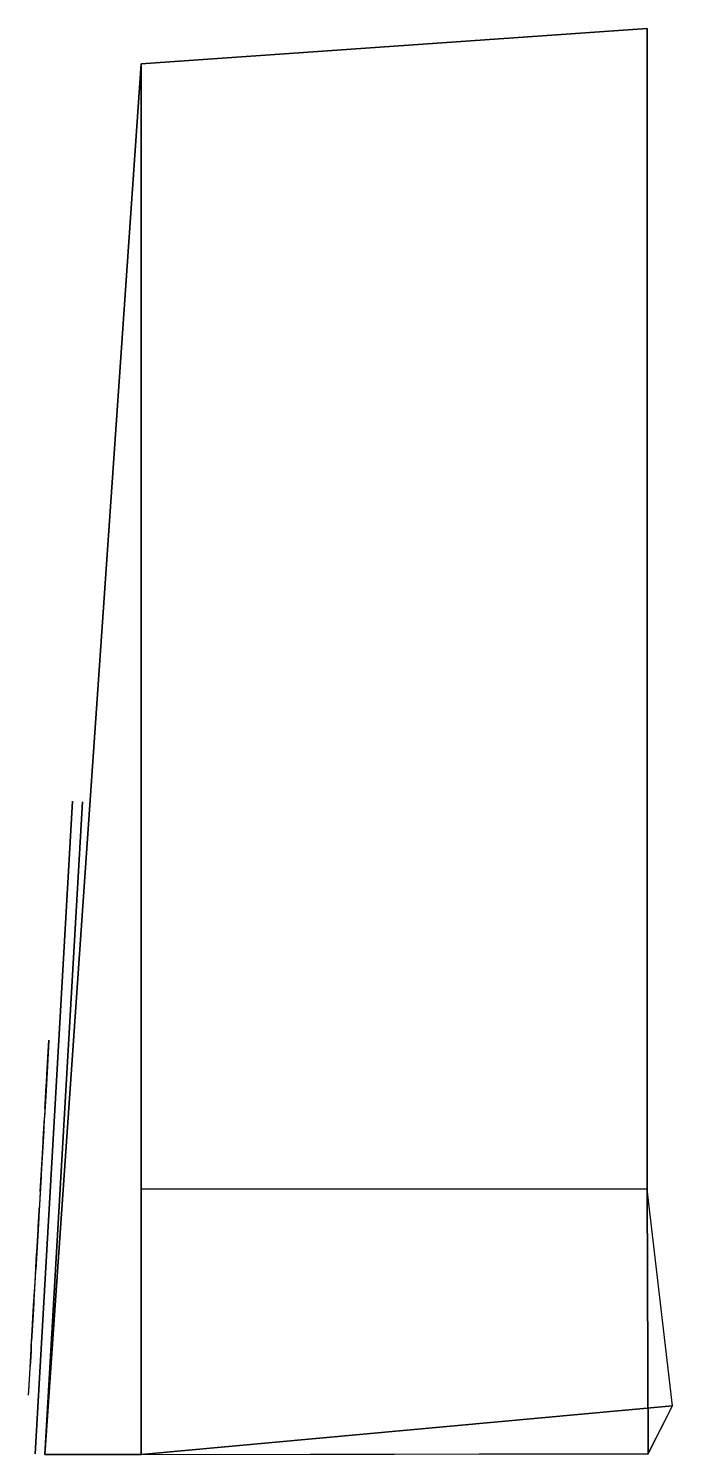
# Model space of a CAD drawing. Header units: millimetres. Extents: x -25.6 to 1, y -29 to 30.
import ezdxf

# ---------------------------------------------------------------- set-up
doc = ezdxf.new("R2010")
doc.units = ezdxf.units.MM
for name, color, linetype in [('AUXILIAR', 1, 'CONTINUOUS'), ('CINZA', 9, 'CONTINUOUS'), ('PRETO', 28, 'CONTINUOUS')]:
    doc.layers.add(name, color=color, linetype=linetype)

msp = doc.modelspace()

# ---------------------------------------------------------------- linework, layer by layer
at = {"layer": 'AUXILIAR'}
for points in [[(0, 29.958, 8.8), (0, 29.958, -8.8), (-20.926, 28.494, -8.8), (-20.926, 28.494, 8.8)], [(-20.926, 28.494, 8.8), (0, 29.958, 8.8), (0, -18.04, 8.8), (-20.926, -18.04, 8.8)], [(-20.926, 28.494, -8.8), (0, 29.958, -8.8), (0, -18.04, -8.8), (-20.926, -18.04, -8.8)], [(0, -18.04, 8.8), (0, -18.04, -8.8), (0, 29.958, -8.8), (0, 29.958, 8.8)], [(-20.926, 28.494, -7.4), (-20.926, 28.494, 7.4), (-24.9, -29.011, 7.4), (-24.9, -29.011, -7.4)], [(-20.926, 28.494, 7.4), (-24.9, -29.011, 7.4), (-20.926, -29.011, 7.4), (-20.926, -0.258, 7.4)], [(-20.926, 28.494, -7.4), (-24.9, -29.011, -7.4), (-20.926, -29.011, -7.4), (-20.926, -0.258, -7.4)], [(-20.926, -29.011, -8.8), (-20.926, 28.494, -8.8), (-20.926, 28.494, 8.8), (-20.926, -29.011, 8.8)], [(-20.926, -29.011, 7.4), (-20.926, -29.011, -7.4), (-20.926, 28.494, -7.4), (-20.926, 28.494, 7.4)], [(-20.926, -18.04, 8.8), (-20.926, -29.011, 8.8), (0.031, -28.977, 8.8), (0, -18.04, 8.8)], [(-20.926, -18.04, -8.8), (-20.926, -29.011, -8.8), (1.04, -27.003, -8.8), (0, -18.04, -8.8)], [(0, -18.04, 8.8), (0.031, -28.977, 8.8), (1.04, -27.003, -8.8), (0, -18.04, -8.8)], [(0.031, -28.985, 8.8), (1.04, -27.003, -8.8), (-20.926, -29.011, -8.8), (-20.926, -29.011, 8.8)], [(-20.926, -29.011, -7.4), (-24.9, -29.011, -7.4), (-24.9, -29.011, 7.4), (-20.926, -29.011, 7.4)]]:
    msp.add_3dface(points, dxfattribs=at)
at = {"layer": 'CINZA'}
for points in [[(-24.811, -13.213, 2.773), (-24.879, -14.387, 2.773), (-24.802, -13.051, -1.445), (-24.734, -11.871, -1.445)], [(-25.026, -16.966, 2.773), (-25.094, -18.14, 2.773), (-25.017, -16.801, -1.445), (-24.949, -15.621, -1.445)], [(-25.212, -20.207, 1.627), (-25.28, -21.381, 1.627), (-25.224, -20.407, -1.445), (-25.156, -19.227, -1.445)], [(-25.297, -21.68, 1.627), (-25.364, -22.86, 1.627), (-25.308, -21.884, -1.445), (-25.241, -20.704, -1.445)]]:
    msp.add_3dface(points, dxfattribs=at)
for points, invisible_edges in [([(-24.856, -13.989, -0.569), (-24.832, -13.582, -0.182), (-24.822, -13.399, -1.376), (-24.877, -14.363, -1.568)], 10), ([(-24.853, -13.938, 0.601), (-24.832, -13.582, -0.182), (-24.825, -13.45, -0.182), (-24.854, -13.965, 1.429)], 10), ([(-24.825, -13.45, -0.182), (-24.832, -13.582, -0.182), (-24.822, -13.399, -1.376), (-24.806, -13.126, -1.208)], 3), ([(-24.874, -14.303, -0.422), (-24.856, -13.989, -0.569), (-24.877, -14.363, -1.568), (-24.925, -15.196, -1.055)], 10), ([(-24.854, -13.965, 1.429), (-24.918, -15.073, 1.663), (-24.884, -14.489, 0.727), (-24.853, -13.938, 0.601)], 10), ([(-24.884, -14.489, 0.727), (-24.896, -14.684, 0.301), (-24.97, -15.975, 0.814), (-24.918, -15.073, 1.663)], 10), ([(-24.896, -14.684, 0.301), (-24.888, -14.543, -0.137), (-24.954, -15.705, -0.236), (-24.97, -15.975, 0.814)], 10), ([(-24.888, -14.543, -0.137), (-24.874, -14.303, -0.422), (-24.925, -15.196, -1.055), (-24.954, -15.705, -0.236)], 10), ([(-25.098, -18.221, 1.627), (-25.166, -19.395, 1.627), (-25.129, -18.757, -0.287), (-25.058, -17.52, -0.449)], 4), ([(-25.062, -17.583, -1.112), (-25.11, -18.422, -1.424), (-25.154, -19.197, -0.575), (-25.136, -18.877, -0.575)], 10), ([(-25.058, -17.52, -0.449), (-25.062, -17.583, -1.112), (-25.136, -18.877, -0.575), (-25.129, -18.757, -0.287)], 10), ([(-25.11, -18.422, -1.424), (-25.162, -19.338, -1.094), (-25.177, -19.594, -0.295), (-25.154, -19.197, -0.575)], 10), ([(-25.393, -23.358, 0.445), (-25.461, -24.538, 0.445), (-25.424, -23.9, -1.445), (-25.356, -22.72, -1.445)], 1), ([(-25.386, -23.232, 1.555), (-25.448, -24.319, 1.597), (-25.392, -23.346, 0.607), (-25.364, -22.851, 0.739)], 10), ([(-25.358, -22.747, 1.279), (-25.386, -23.232, 1.555), (-25.364, -22.851, 0.739), (-25.343, -22.486, 0.445)], 10), ([(-25.461, -24.538, 0.445), (-25.486, -24.987, 0.763), (-25.511, -25.424, 1.603), (-25.393, -23.358, 0.445)], 10), ([(-25.392, -23.346, 0.607), (-25.393, -23.358, 0.445), (-25.472, -24.731, 1.215), (-25.448, -24.319, 1.597)], 10), ([(-25.506, -25.337, 0.331), (-25.576, -26.553, 0.445), (-25.539, -25.912, -1.445), (-25.472, -24.738, -1.445)], 1), ([(-25.508, -25.361, 0.607), (-25.506, -25.337, 0.331), (-25.576, -26.553, 0.445), (-25.567, -26.392, 1.474)], 10), ([(-25.486, -24.987, 0.763), (-25.508, -25.361, 0.607), (-25.567, -26.392, 1.474), (-25.511, -25.424, 1.603)], 10)]:
    msp.add_3dface(points, dxfattribs=dict(at, invisible_edges=invisible_edges))
at = {"layer": 'PRETO'}
for points in [[(-25.307, -28.988, 4.516), (-25.307, -28.988, -4.517), (-23.76, -1.993, -4.517), (-23.76, -1.993, 4.516)], [(-24.9, -29.011, 4.516), (-24.9, -29.011, -4.517), (-23.352, -2.017, -4.517), (-23.352, -2.017, 4.516)]]:
    msp.add_3dface(points, dxfattribs=at)

doc.saveas('drawing.dxf')
